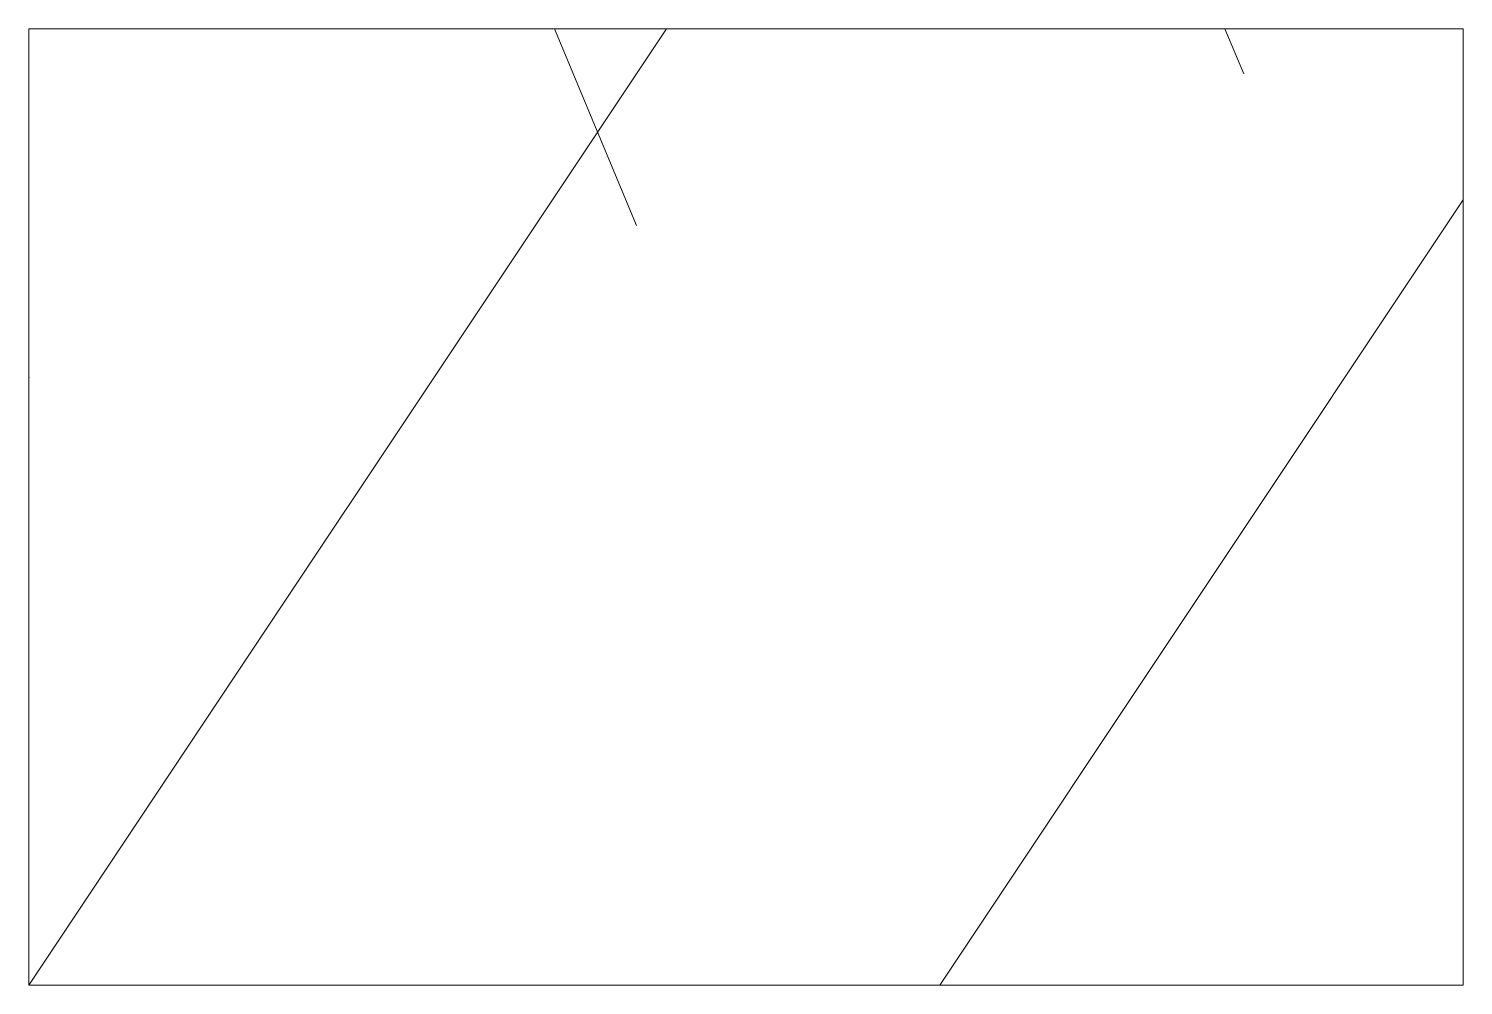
# Model space of a CAD drawing. Header units: millimetres. Extents: x 0 to 30, y 0 to 20.
import ezdxf

# ---------------------------------------------------------------- set-up
doc = ezdxf.new("R2010")
doc.units = ezdxf.units.MM
doc.header["$LTSCALE"] = 50
doc.layers.add('Design Layer-1', color=7, linetype='Continuous')

msp = doc.modelspace()

# ---------------------------------------------------------------- wipeouts: each hides what was drawn before it
at = {"color": 255, "linetype": 'Continuous', "lineweight": 5, "transparency": 33554687}
msp.add_wipeout([(0, 20), (30, 20), (30, 0), (0, 0)], dxfattribs=at).dxf.layer = 'Design Layer-1'

# ---------------------------------------------------------------- next in the draw order: hatches: boundary and pattern name
at = {"layer": 'Design Layer-1', "linetype": 'Continuous', "lineweight": 5, "transparency": 33554687}
h = msp.add_hatch(dxfattribs=at)
h.set_pattern_fill('Rosetta-Hatch', style=0, pattern_type=2)
h.set_pattern_definition([(56.31, (0, 0), (6.35, -19.05), [])])
h.paths.add_polyline_path([(0, 20), (30, 20), (30, 0), (0, 0)])
h = msp.add_hatch(dxfattribs=at)
h.set_pattern_fill('Rosetta-Hatch-1', style=0, pattern_type=2)
h.set_pattern_definition([(112.62, (0, 12.7), (12.7, 3.175), [33.02, -49.53])])
h.paths.add_polyline_path([(0, 20), (30, 20), (30, 0), (0, 0)])

# ---------------------------------------------------------------- next in the draw order: linework, layer by layer
at = {"layer": 'Design Layer-1', "color": 7, "linetype": 'Continuous', "lineweight": 5, "transparency": 33554687, "flags": 128}
msp.add_lwpolyline([(0, 20), (30, 20), (30, 0), (0, 0)], close=True, dxfattribs=at)

doc.saveas('drawing.dxf')
